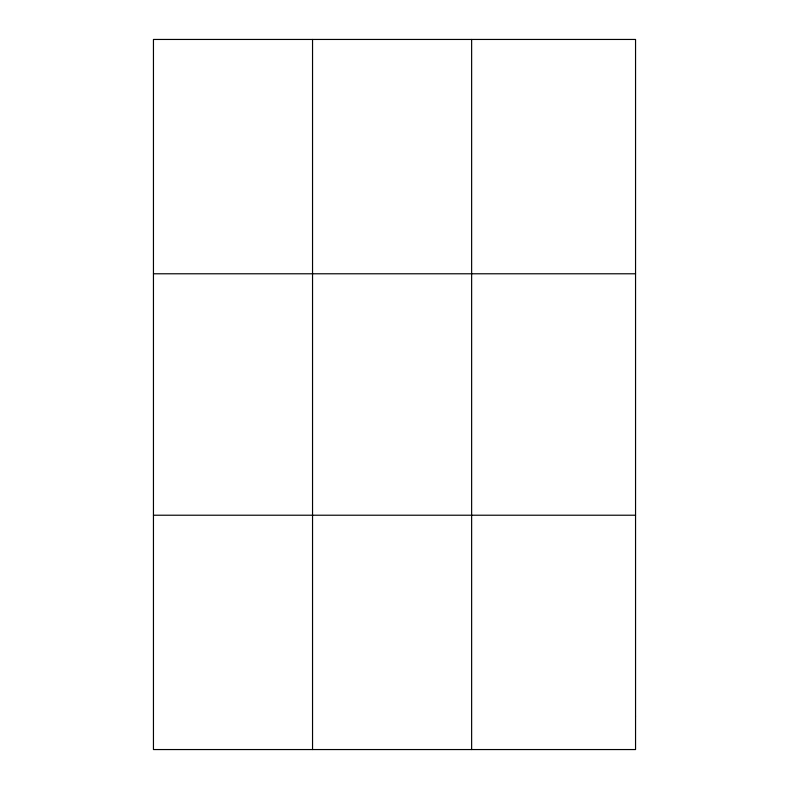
<?xml version="1.0" encoding="UTF-8"?>
<svg xmlns="http://www.w3.org/2000/svg" width="789" height="789" viewBox="0 0 789 789"><rect width="100%" height="100%" fill="white"/><g stroke="black" fill="none" stroke-linecap="round" stroke-linejoin="round"><path stroke-width="1.18" d="M312.543 749.55L312.543 39.45M471.635 749.55L471.635 39.45M153.451 273.783L635.549 273.783M153.451 515.217L635.549 515.217M635.549 716.077L635.549 749.55L153.451 749.55L153.451 39.45L635.549 39.45L635.549 716.077"/></g></svg>
